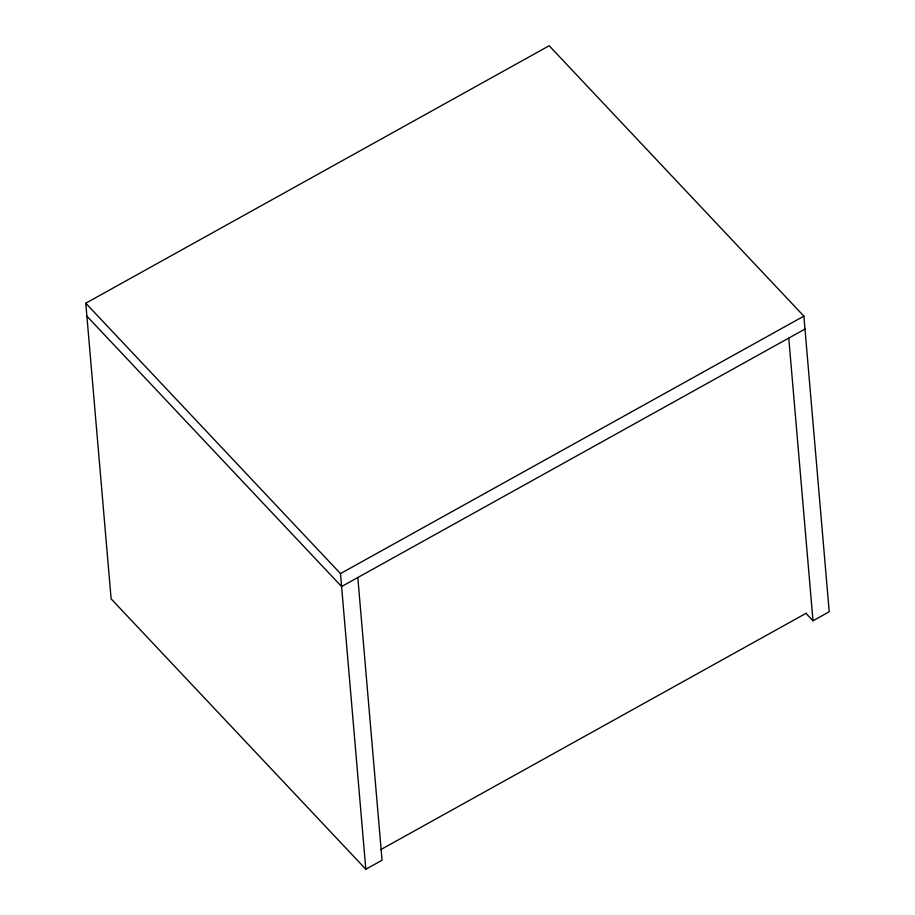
<?xml version="1.0" encoding="UTF-8"?>
<svg xmlns="http://www.w3.org/2000/svg" width="915" height="915" viewBox="0 0 915 915"><rect width="100%" height="100%" fill="white"/><g stroke="black" fill="none" stroke-linecap="round" stroke-linejoin="round"><path stroke-width="1.37" d="M357.811 577.525L382.047 860.237L365.828 869.25L111.127 598.868L85.781 303.22L549.172 45.75L803.873 316.132L829.219 611.78L813 620.793L806.138 613.508M365.828 869.25L340.483 573.602L803.873 316.132M804.983 329.068L341.592 586.538L86.891 316.155M380.754 849.623L806.515 613.061M85.781 303.22L340.483 573.602M788.764 338.081L813 620.793"/></g></svg>
